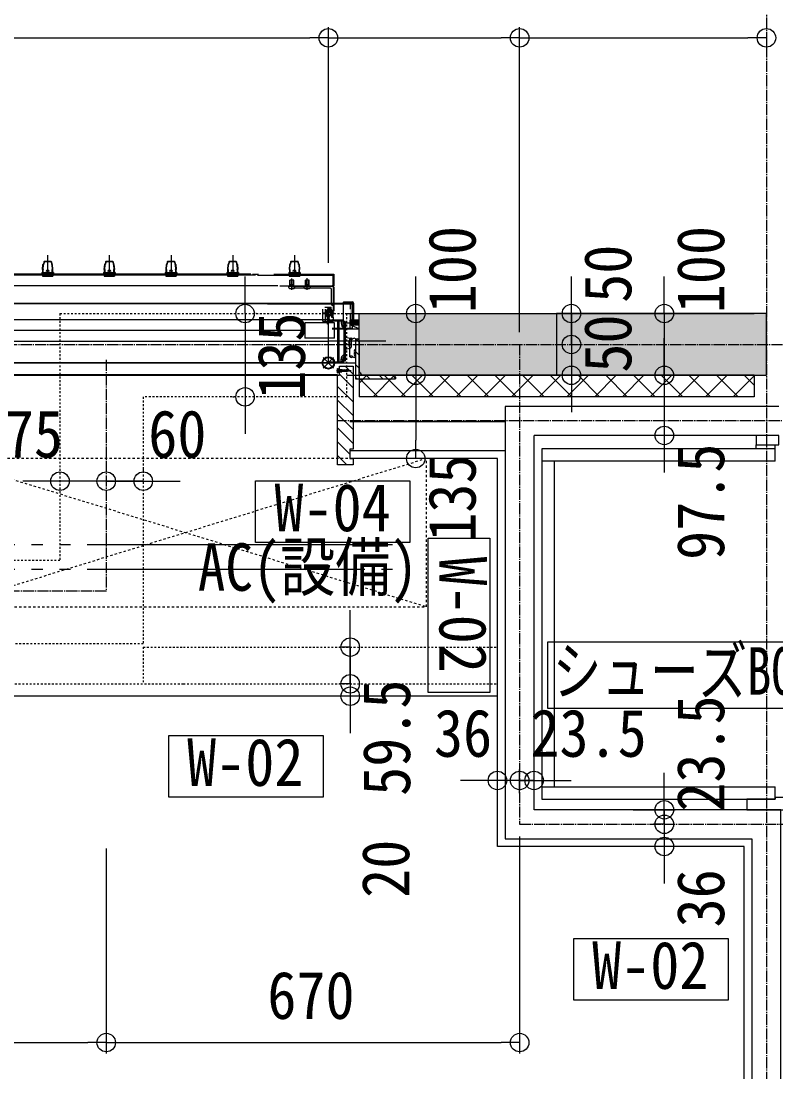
# Model space of a CAD drawing. Units: millimetres at full size, sheet at 1:30. Extents: x -17796 to 21385, y -23279 to 7734.
# Drawn here: x 14846 to 16070, y 2102 to 3805 of the extents above; entities that cross this region are included whole.
import ezdxf
from ezdxf.enums import TextEntityAlignment as Align

# ---------------------------------------------------------------- set-up
doc = ezdxf.new("R2010")
doc.units = ezdxf.units.MM
doc.header["$LTSCALE"] = 30
for name, pattern in [('USER11', [0.25, 0.125, -0.125]), ('USER14', [18.9, 15, -0.9, 0.6, -0.9, 0.6, -0.9]), ('USER2', [2, 1.25, -0.25, 0.25, -0.25]), ('USER4', [0.78, 0.6, -0.06, 0.06, -0.06]), ('USER7', [0.2, 0.1, -0.1]), ('USER8', [0.75, 0.5, -0.25])]:
    doc.linetypes.add(name, pattern=pattern)
for name, color, linetype, lineweight in [('0-1_(W)電灯', 253, 'Continuous', 18), ('0-B_0_6P', 54, 'USER4', 18), ('3-2_寸法', 142, 'Continuous', 18), ('6-0_補助線1', 134, 'Continuous', 9), ('6-F_寸法', 2, 'Continuous', 18)]:
    doc.layers.add(name, color=color, linetype=linetype, lineweight=lineweight)
doc.styles.add('ＭＳ ゴシック', font='')
doc.styles.get('ＭＳ ゴシック').set_extended_font_data('MS Gothic')

msp = doc.modelspace()

# ---------------------------------------------------------------- linework, layer by layer
at = {"layer": '0-1_(W)電灯', "color": 6}
for p, q in [((15344.07, 3412.96), (15344.07, 3795.18)), ((15344.07, 3412.96), (15344.07, 3795.18)), ((15654.07, 3300.96), (15654.07, 3795.18)), ((15654.07, 3412.96), (15654.07, 3795.18)), ((13964.07, 3777.68), (15314.07, 3777.68)), ((15374.07, 3777.68), (15624.07, 3777.68)), ((15684.07, 3777.68), (16024.07, 3777.68)), ((16054.07, 3777.68), (16054.07, 3760.18)), ((15618.07, 2710.96), (13453.07, 2710.96)), ((15654.07, 2483.46), (15654.07, 2132.26)), ((14984.07, 2464.11), (14984.07, 2132.26)), ((14984.07, 2464.11), (14984.07, 2132.26)), ((13414.07, 2149.76), (14954.07, 2149.76)), ((15014.07, 2149.76), (15624.07, 2149.76))]:
    msp.add_line(p, q, dxfattribs=at)
at = {"layer": '0-1_(W)電灯', "color": 7}
for p, q in [((15344.07, 3777.68), (15314.07, 3777.68)), ((15344.07, 3777.68), (15374.07, 3777.68)), ((15654.07, 3777.68), (15624.07, 3777.68)), ((15654.07, 3777.68), (15684.07, 3777.68)), ((16054.07, 3777.68), (16024.07, 3777.68)), ((15209.07, 3330.96), (15209.07, 3360.96)), ((15485.76, 3330.96), (15485.76, 3360.96)), ((15738.02, 3330.96), (15738.02, 3360.96)), ((15888.51, 3330.96), (15888.51, 3360.96)), ((15738.02, 3280.96), (15738.02, 3310.96)), ((13934.07, 3285.96), (15344.07, 3285.96)), ((15738.02, 3280.96), (15738.02, 3250.96)), ((15888.51, 3230.96), (15888.51, 3260.96)), ((15485.76, 3230.96), (15485.76, 3200.96)), ((15485.76, 3230.96), (15485.76, 3200.96)), ((15738.02, 3230.96), (15738.02, 3200.96)), ((15888.51, 3230.96), (15888.51, 3200.96)), ((15209.07, 3195.96), (15209.07, 3165.96)), ((15888.51, 3133.46), (15888.51, 3103.46)), ((15485.76, 3095.96), (15485.76, 3125.96)), ((14909.07, 3059.33), (14879.07, 3059.33)), ((14984.07, 3059.33), (14954.07, 3059.33)), ((14984.07, 3059.33), (15014.07, 3059.33)), ((15044.07, 3059.33), (15074.07, 3059.33)), ((15379.51, 2790.46), (15379.51, 2820.46)), ((15379.51, 2730.96), (15379.51, 2760.96)), ((15379.51, 2730.96), (15379.51, 2700.96)), ((15379.51, 2710.96), (15379.51, 2680.96)), ((15618.07, 2574.5), (15588.07, 2574.5)), ((15654.07, 2574.5), (15624.07, 2574.5)), ((15654.07, 2574.5), (15684.07, 2574.5)), ((15677.57, 2574.5), (15707.57, 2574.5)), ((15888.51, 2526.96), (15888.51, 2556.96)), ((15888.51, 2503.46), (15888.51, 2533.46)), ((15888.51, 2503.46), (15888.51, 2473.46)), ((15888.51, 2467.46), (15888.51, 2437.46)), ((14984.07, 2149.76), (14954.07, 2149.76)), ((14984.07, 2149.76), (15014.07, 2149.76)), ((15654.07, 2149.76), (15624.07, 2149.76))]:
    msp.add_line(p, q, dxfattribs=at)
at = {"layer": '0-1_(W)電灯', "color": 9}
for p, q in [((14889.07, 3425.56), (14889.07, 3390.33)), ((14989.07, 3425.56), (14989.07, 3390.33)), ((15089.07, 3425.56), (15089.07, 3390.33)), ((15189.07, 3425.56), (15189.07, 3390.33)), ((15289.07, 3425.56), (15289.07, 3390.33)), ((14880.93, 3402.17), (14881.51, 3410.54)), ((14881.63, 3402.13), (14882.19, 3410.29)), ((14882.92, 3414.66), (14882.32, 3411.46)), ((14882.9, 3410.76), (14882.69, 3410.76)), ((14883.5, 3413.96), (14882.9, 3410.76)), ((14894.24, 3415.47), (14883.9, 3415.47)), ((14893.66, 3414.77), (14884.48, 3414.77)), ((14894.64, 3413.96), (14895.24, 3410.76)), ((14895.22, 3414.66), (14895.82, 3411.46)), ((14895.45, 3410.76), (14895.24, 3410.76)), ((14895.95, 3410.29), (14896.5, 3402.13)), ((14896.63, 3410.54), (14897.2, 3402.17)), ((14980.93, 3402.17), (14981.51, 3410.54)), ((14981.63, 3402.13), (14982.19, 3410.29)), ((14982.92, 3414.66), (14982.32, 3411.46)), ((14982.9, 3410.76), (14982.69, 3410.76)), ((14983.5, 3413.96), (14982.9, 3410.76)), ((14994.24, 3415.47), (14983.9, 3415.47)), ((14993.66, 3414.77), (14984.48, 3414.77)), ((14994.64, 3413.96), (14995.24, 3410.76)), ((14995.22, 3414.66), (14995.82, 3411.46)), ((14995.45, 3410.76), (14995.24, 3410.76)), ((14995.95, 3410.29), (14996.5, 3402.13)), ((14996.63, 3410.54), (14997.2, 3402.17)), ((15080.93, 3402.17), (15081.51, 3410.54)), ((15081.63, 3402.13), (15082.19, 3410.29)), ((15082.92, 3414.66), (15082.32, 3411.46)), ((15082.9, 3410.76), (15082.69, 3410.76)), ((15083.5, 3413.96), (15082.9, 3410.76)), ((15094.24, 3415.47), (15083.9, 3415.47)), ((15093.66, 3414.77), (15084.48, 3414.77)), ((15094.64, 3413.96), (15095.24, 3410.76)), ((15095.22, 3414.66), (15095.82, 3411.46)), ((15095.45, 3410.76), (15095.24, 3410.76)), ((15095.95, 3410.29), (15096.5, 3402.13)), ((15096.63, 3410.54), (15097.2, 3402.17)), ((15180.93, 3402.17), (15181.51, 3410.54)), ((15181.63, 3402.13), (15182.19, 3410.29)), ((15182.92, 3414.66), (15182.32, 3411.46)), ((15182.9, 3410.76), (15182.69, 3410.76)), ((15183.5, 3413.96), (15182.9, 3410.76)), ((15194.24, 3415.47), (15183.9, 3415.47)), ((15193.66, 3414.77), (15184.48, 3414.77)), ((15194.64, 3413.96), (15195.24, 3410.76)), ((15195.22, 3414.66), (15195.82, 3411.46)), ((15195.45, 3410.76), (15195.24, 3410.76)), ((15195.95, 3410.29), (15196.5, 3402.13)), ((15196.63, 3410.54), (15197.2, 3402.17)), ((15280.93, 3402.17), (15281.51, 3410.54)), ((15281.63, 3402.13), (15282.19, 3410.29)), ((15282.92, 3414.66), (15282.32, 3411.46)), ((15282.9, 3410.76), (15282.69, 3410.76)), ((15283.5, 3413.96), (15282.9, 3410.76)), ((15294.24, 3415.47), (15283.9, 3415.47)), ((15293.66, 3414.77), (15284.48, 3414.77)), ((15294.64, 3413.96), (15295.24, 3410.76)), ((15295.22, 3414.66), (15295.82, 3411.46)), ((15295.45, 3410.76), (15295.24, 3410.76)), ((15295.95, 3410.29), (15296.5, 3402.13)), ((15296.63, 3410.54), (15297.2, 3402.17)), ((15226.17, 3392.96), (14020.31, 3392.96)), ((15218.17, 3394.76), (14757.82, 3394.76)), ((14879.77, 3397.56), (14879.77, 3395.56)), ((14879.77, 3397.56), (14880.57, 3397.56)), ((14880.57, 3397.56), (14880.57, 3391.76)), ((14880.57, 3395.56), (14897.57, 3395.56)), ((14880.57, 3394.76), (14897.57, 3394.76)), ((14880.57, 3391.76), (14897.57, 3391.76)), ((14880.82, 3398.77), (14880.82, 3396.56)), ((14887.47, 3392.06), (14885.47, 3392.96)), ((14886.07, 3397.37), (14886.07, 3396.97)), ((14891.07, 3400.46), (14887.07, 3400.46)), ((14887.07, 3395.56), (14887.07, 3397.46)), ((14887.07, 3392.96), (14887.07, 3395.5)), ((14890.67, 3392.06), (14887.47, 3392.06)), ((14890.67, 3392.06), (14892.67, 3392.96)), ((14891.07, 3395.56), (14891.07, 3397.46)), ((14891.07, 3392.96), (14891.07, 3395.5)), ((14892.07, 3397.37), (14892.07, 3396.97)), ((14897.32, 3398.77), (14897.32, 3396.56)), ((14897.57, 3397.56), (14897.57, 3391.76)), ((14897.57, 3397.56), (14898.37, 3397.56)), ((14898.37, 3397.56), (14898.37, 3395.56)), ((14979.77, 3397.56), (14979.77, 3395.56)), ((14979.77, 3397.56), (14980.57, 3397.56)), ((14980.57, 3397.56), (14980.57, 3391.76)), ((14980.57, 3395.56), (14997.57, 3395.56)), ((14980.57, 3394.76), (14997.57, 3394.76)), ((14980.57, 3391.76), (14997.57, 3391.76)), ((14980.82, 3398.77), (14980.82, 3396.56)), ((14987.47, 3392.06), (14985.47, 3392.96)), ((14986.07, 3397.37), (14986.07, 3396.97)), ((14991.07, 3400.46), (14987.07, 3400.46)), ((14987.07, 3395.56), (14987.07, 3397.46)), ((14987.07, 3392.96), (14987.07, 3395.5)), ((14990.67, 3392.06), (14987.47, 3392.06)), ((14990.67, 3392.06), (14992.67, 3392.96)), ((14991.07, 3395.56), (14991.07, 3397.46)), ((14991.07, 3392.96), (14991.07, 3395.5)), ((14992.07, 3397.37), (14992.07, 3396.97)), ((14997.32, 3398.77), (14997.32, 3396.56)), ((14997.57, 3397.56), (14997.57, 3391.76)), ((14997.57, 3397.56), (14998.37, 3397.56)), ((14998.37, 3397.56), (14998.37, 3395.56)), ((15079.77, 3397.56), (15079.77, 3395.56)), ((15079.77, 3397.56), (15080.57, 3397.56)), ((15080.57, 3397.56), (15080.57, 3391.76)), ((15080.57, 3395.56), (15097.57, 3395.56)), ((15080.57, 3394.76), (15097.57, 3394.76)), ((15080.57, 3391.76), (15097.57, 3391.76)), ((15080.82, 3398.77), (15080.82, 3396.56)), ((15087.47, 3392.06), (15085.47, 3392.96)), ((15086.07, 3397.37), (15086.07, 3396.97)), ((15091.07, 3400.46), (15087.07, 3400.46)), ((15087.07, 3395.56), (15087.07, 3397.46)), ((15087.07, 3392.96), (15087.07, 3395.5)), ((15090.67, 3392.06), (15087.47, 3392.06)), ((15090.67, 3392.06), (15092.67, 3392.96)), ((15091.07, 3395.56), (15091.07, 3397.46)), ((15091.07, 3392.96), (15091.07, 3395.5)), ((15092.07, 3397.37), (15092.07, 3396.97)), ((15097.32, 3398.77), (15097.32, 3396.56)), ((15097.57, 3397.56), (15097.57, 3391.76)), ((15097.57, 3397.56), (15098.37, 3397.56)), ((15098.37, 3397.56), (15098.37, 3395.56)), ((15179.77, 3397.56), (15179.77, 3395.56)), ((15179.77, 3397.56), (15180.57, 3397.56)), ((15180.57, 3397.56), (15180.57, 3391.76)), ((15180.57, 3395.56), (15197.57, 3395.56)), ((15180.57, 3394.76), (15197.57, 3394.76)), ((15180.57, 3391.76), (15197.57, 3391.76)), ((15180.82, 3398.77), (15180.82, 3396.56)), ((15187.47, 3392.06), (15185.47, 3392.96)), ((15186.07, 3397.37), (15186.07, 3396.97)), ((15191.07, 3400.46), (15187.07, 3400.46)), ((15187.07, 3395.56), (15187.07, 3397.46)), ((15187.07, 3392.96), (15187.07, 3395.5)), ((15190.67, 3392.06), (15187.47, 3392.06)), ((15190.67, 3392.06), (15192.67, 3392.96)), ((15191.07, 3395.56), (15191.07, 3397.46)), ((15191.07, 3392.96), (15191.07, 3395.5)), ((15192.07, 3397.37), (15192.07, 3396.97)), ((15197.32, 3398.77), (15197.32, 3396.56)), ((15197.57, 3397.56), (15197.57, 3391.76)), ((15197.57, 3397.56), (15198.37, 3397.56)), ((15198.37, 3397.56), (15198.37, 3395.56)), ((15221.17, 3394.76), (15230.57, 3394.76)), ((15229.2, 3392.96), (15351.07, 3392.96)), ((15255.57, 3394.76), (15351.07, 3394.76)), ((15279.77, 3397.56), (15279.77, 3395.56)), ((15279.77, 3397.56), (15280.57, 3397.56)), ((15280.57, 3397.56), (15280.57, 3391.76)), ((15280.57, 3395.56), (15297.57, 3395.56)), ((15280.57, 3394.76), (15297.57, 3394.76)), ((15280.57, 3391.76), (15297.57, 3391.76)), ((15280.82, 3398.77), (15280.82, 3396.56)), ((15287.47, 3392.06), (15285.47, 3392.96)), ((15286.07, 3397.37), (15286.07, 3396.97)), ((15291.07, 3400.46), (15287.07, 3400.46)), ((15287.07, 3395.56), (15287.07, 3397.46)), ((15287.07, 3392.96), (15287.07, 3395.5)), ((15290.67, 3392.06), (15287.47, 3392.06)), ((15290.67, 3392.06), (15292.67, 3392.96)), ((15291.07, 3395.56), (15291.07, 3397.46)), ((15291.07, 3392.96), (15291.07, 3395.5)), ((15292.07, 3397.37), (15292.07, 3396.97)), ((15297.32, 3398.77), (15297.32, 3396.56)), ((15297.57, 3397.56), (15297.57, 3391.76)), ((15297.57, 3397.56), (15298.37, 3397.56)), ((15298.37, 3397.56), (15298.37, 3395.56)), ((15351.07, 3394.76), (15353.07, 3394.76)), ((15353.07, 3394.76), (15353.07, 3375.96)), ((15262.42, 3375.96), (14012.72, 3375.96)), ((15265.42, 3375.96), (15350.87, 3375.96)), ((15279.37, 3375.96), (15350.37, 3375.96)), ((15279.37, 3375.16), (15279.37, 3375.96)), ((15279.37, 3375.16), (15350.57, 3375.16)), ((15279.77, 3373.42), (15279.62, 3375.16)), ((15290.12, 3375.16), (15279.62, 3375.16)), ((15281.62, 3375.16), (15281.62, 3375.96)), ((15281.87, 3375.16), (15281.87, 3385.16)), ((15287.87, 3385.16), (15281.87, 3385.16)), ((15287.87, 3377.66), (15281.87, 3377.66)), ((15282.41, 3377.66), (15282.41, 3385.16)), ((15284.37, 3373.96), (15284.37, 3375.16)), ((15284.87, 3369.19), (15284.87, 3387.88)), ((15347.37, 3371.96), (15286.37, 3371.96)), ((15287.33, 3377.66), (15287.33, 3385.16)), ((15287.87, 3375.16), (15287.87, 3385.16)), ((15288.12, 3375.16), (15288.12, 3375.96)), ((15289.97, 3373.42), (15290.12, 3375.16)), ((15304.77, 3373.42), (15304.62, 3375.16)), ((15315.12, 3375.16), (15304.62, 3375.16)), ((15306.62, 3375.16), (15306.62, 3375.96)), ((15306.87, 3375.16), (15306.87, 3385.16)), ((15312.87, 3385.16), (15306.87, 3385.16)), ((15312.87, 3377.66), (15306.87, 3377.66)), ((15307.41, 3377.66), (15307.41, 3385.16)), ((15309.87, 3369.19), (15309.87, 3388.06)), ((15312.33, 3377.66), (15312.33, 3385.16)), ((15312.87, 3375.16), (15312.87, 3385.16)), ((15313.12, 3375.16), (15313.12, 3375.96)), ((15314.97, 3373.42), (15315.12, 3375.16)), ((15352.57, 3335.76), (15352.57, 3373.16)), ((15352.57, 3371.96), (15353.37, 3371.96)), ((15353.37, 3335.76), (15353.37, 3372.96)), ((15349.37, 3345.96), (15349.37, 3369.96)), ((15352.57, 3365.96), (15353.37, 3365.96)), ((14032.57, 3347.96), (15245.57, 3347.96)), ((15245.57, 3346.76), (14032.57, 3346.76)), ((15245.57, 3347.96), (15368.07, 3347.96)), ((15245.57, 3346.76), (15383.07, 3346.76)), ((15335.37, 3318.36), (15335.37, 3338.26)), ((15338.57, 3341.56), (15348.37, 3341.56)), ((15338.87, 3338.26), (15338.87, 3318.36)), ((15344.82, 3338.26), (15342.87, 3338.26)), ((15343.77, 3340.26), (15343.77, 3339.56)), ((15343.77, 3339.56), (15344.82, 3339.56)), ((15344.07, 3340.56), (15347.47, 3340.56)), ((15344.07, 3340.56), (15347.47, 3340.56)), ((15344.82, 3339.56), (15344.82, 3338.26)), ((15345.52, 3339.06), (15345.52, 3335.51)), ((15346.02, 3339.06), (15346.02, 3335.51)), ((15346.52, 3339.56), (15347.77, 3339.56)), ((15346.72, 3338.26), (15346.72, 3339.56)), ((15346.72, 3339.56), (15347.77, 3339.56)), ((15348.37, 3338.26), (15346.72, 3338.26)), ((15347.77, 3340.26), (15347.77, 3339.56)), ((15347.77, 3340.26), (15347.77, 3339.56)), ((15348.87, 3338.26), (15347.87, 3338.26)), ((15348.87, 3338.26), (15348.87, 3341.06)), ((15348.87, 3338.26), (15348.87, 3336.68)), ((15352.57, 3343.96), (15351.37, 3343.96)), ((15368.07, 3348.96), (15368.07, 3315.66)), ((15368.07, 3347.96), (15383.07, 3347.96)), ((15368.07, 3347.96), (15383.07, 3347.96)), ((15368.07, 3347.96), (15383.07, 3347.96)), ((15369.07, 3349.96), (15383.07, 3349.96)), ((15380.29, 3346.61), (15380.28, 3346.61)), ((15380.29, 3345.02), (15380.28, 3345.02)), ((15380.29, 3343.44), (15380.28, 3343.44)), ((15380.29, 3341.85), (15380.28, 3341.85)), ((15380.29, 3340.26), (15380.28, 3340.26)), ((15380.29, 3338.67), (15380.28, 3338.67)), ((15380.69, 3345.82), (15380.68, 3345.82)), ((15380.69, 3344.23), (15380.68, 3344.23)), ((15380.69, 3342.64), (15380.68, 3342.64)), ((15380.69, 3341.06), (15380.68, 3341.06)), ((15380.69, 3339.47), (15380.68, 3339.47)), ((15380.69, 3337.88), (15380.68, 3337.88)), ((15381.08, 3346.61), (15381.07, 3346.61)), ((15381.08, 3345.02), (15381.07, 3345.02)), ((15381.08, 3343.44), (15381.07, 3343.44)), ((15381.08, 3341.85), (15381.07, 3341.85)), ((15381.08, 3340.26), (15381.07, 3340.26)), ((15381.08, 3338.67), (15381.07, 3338.67)), ((15381.48, 3345.82), (15381.47, 3345.82)), ((15381.48, 3344.23), (15381.47, 3344.23)), ((15381.48, 3342.64), (15381.47, 3342.64)), ((15381.48, 3341.06), (15381.47, 3341.06)), ((15381.48, 3339.47), (15381.47, 3339.47)), ((15381.48, 3337.88), (15381.47, 3337.88)), ((15381.88, 3346.61), (15381.87, 3346.61)), ((15381.88, 3345.02), (15381.87, 3345.02)), ((15381.88, 3343.44), (15381.87, 3343.44)), ((15381.88, 3341.85), (15381.87, 3341.85)), ((15381.88, 3340.26), (15381.87, 3340.26)), ((15381.88, 3338.67), (15381.87, 3338.67)), ((15382.28, 3345.82), (15382.27, 3345.82)), ((15382.28, 3344.23), (15382.27, 3344.23)), ((15382.28, 3342.64), (15382.27, 3342.64)), ((15382.28, 3341.06), (15382.27, 3341.06)), ((15382.28, 3339.47), (15382.27, 3339.47)), ((15382.28, 3337.88), (15382.27, 3337.88)), ((15382.67, 3346.61), (15382.66, 3346.61)), ((15382.67, 3345.02), (15382.66, 3345.02)), ((15382.67, 3343.44), (15382.66, 3343.44)), ((15382.67, 3341.85), (15382.66, 3341.85)), ((15382.67, 3340.26), (15382.66, 3340.26)), ((15382.67, 3338.67), (15382.66, 3338.67)), ((15383.07, 3305.96), (15383.07, 3347.96)), ((15383.07, 3347.96), (15383.07, 3315.66)), ((15385.07, 3347.96), (15385.07, 3315.66)), ((15344.07, 3320.96), (13934.07, 3320.96)), ((15340.57, 3327.26), (15340.57, 3335.66)), ((15340.87, 3335.96), (15342.07, 3335.96)), ((15340.87, 3326.96), (15342.07, 3326.96)), ((15341.87, 3337.26), (15342.37, 3314.2)), ((15343.37, 3337.26), (15341.87, 3337.26)), ((15342.07, 3326.96), (15342.07, 3335.96)), ((15342.07, 3334.96), (15342.07, 3324.96)), ((15342.87, 3334.21), (15342.07, 3334.21)), ((15342.07, 3333.56), (15352.07, 3333.56)), ((15342.87, 3332.21), (15342.07, 3332.21)), ((15342.07, 3329.36), (15352.07, 3329.36)), ((15342.87, 3328.71), (15342.07, 3328.71)), ((15342.87, 3326.71), (15342.07, 3326.71)), ((15342.87, 3314.2), (15343.37, 3337.26)), ((15352.57, 3335.76), (15342.87, 3335.76)), ((15342.87, 3334.96), (15352.57, 3334.96)), ((15342.87, 3318.46), (15342.87, 3334.46)), ((15343.27, 3333.96), (15343.15, 3333.8)), ((15343.27, 3328.96), (15343.15, 3329.12)), ((15343.27, 3328.96), (15343.27, 3333.96)), ((15343.27, 3333.96), (15352.07, 3333.96)), ((15343.27, 3328.96), (15352.07, 3328.96)), ((15348.37, 3337.26), (15343.37, 3337.26)), ((15343.37, 3334.96), (15351.47, 3334.96)), ((15344.07, 3326.76), (15344.07, 3327.26)), ((15344.07, 3322.46), (15344.07, 3324.76)), ((15344.07, 3322.86), (15344.07, 3324.76)), ((15344.07, 3320.96), (15369.07, 3320.96)), ((15344.07, 3318.96), (15344.07, 3320.96)), ((15344.07, 3319.56), (15344.07, 3320.96)), ((15344.07, 3320.96), (15345.07, 3320.96)), ((15344.07, 3319.16), (15344.07, 3320.96)), ((15344.57, 3328.96), (15351.57, 3328.96)), ((15344.57, 3327.76), (15350.87, 3327.76)), ((15344.57, 3326.46), (15344.57, 3327.76)), ((15344.57, 3327.76), (15350.37, 3327.76)), ((15345.77, 3326.46), (15344.57, 3326.46)), ((15344.57, 3326.26), (15345.07, 3326.26)), ((15344.57, 3325.26), (15345.07, 3325.26)), ((15344.57, 3325.26), (15345.77, 3325.26)), ((15345.77, 3322.36), (15344.57, 3322.36)), ((15344.57, 3321.96), (15345.07, 3321.96)), ((15345.77, 3325.26), (15345.77, 3326.46)), ((15345.77, 3320.96), (15345.77, 3322.36)), ((15350.37, 3326.46), (15349.17, 3326.46)), ((15350.87, 3326.26), (15349.87, 3326.26)), ((15351.57, 3325.26), (15349.87, 3325.26)), ((15350.37, 3327.76), (15350.37, 3326.46)), ((15350.87, 3326.26), (15350.87, 3327.76)), ((15352.07, 3321.96), (15351.07, 3320.96)), ((15352.07, 3334.96), (15351.47, 3334.96)), ((15352.07, 3325.26), (15352.07, 3334.96)), ((15352.07, 3328.96), (15352.07, 3333.96)), ((15352.07, 3325.76), (15352.07, 3328.46)), ((15352.07, 3325.26), (15352.07, 3321.96)), ((15352.07, 3320.96), (15352.07, 3321.96)), ((15359.07, 3320.96), (15359.07, 3250.96)), ((15361.07, 3320.96), (15361.07, 3250.96)), ((15380.29, 3337.09), (15380.28, 3337.09)), ((15380.29, 3335.5), (15380.28, 3335.5)), ((15380.29, 3333.91), (15380.28, 3333.91)), ((15380.29, 3332.32), (15380.28, 3332.32)), ((15380.29, 3330.74), (15380.28, 3330.74)), ((15380.29, 3329.15), (15380.28, 3329.15)), ((15380.29, 3327.56), (15380.28, 3327.56)), ((15380.29, 3325.97), (15380.28, 3325.97)), ((15380.29, 3324.39), (15380.28, 3324.39)), ((15380.29, 3322.8), (15380.28, 3322.8)), ((15380.29, 3321.21), (15380.28, 3321.21)), ((15380.69, 3336.29), (15380.68, 3336.29)), ((15380.69, 3334.71), (15380.68, 3334.71)), ((15380.69, 3333.12), (15380.68, 3333.12)), ((15380.69, 3331.53), (15380.68, 3331.53)), ((15380.69, 3329.94), (15380.68, 3329.94)), ((15380.69, 3328.36), (15380.68, 3328.36)), ((15380.69, 3326.77), (15380.68, 3326.77)), ((15380.69, 3325.18), (15380.68, 3325.18)), ((15380.69, 3323.59), (15380.68, 3323.59)), ((15380.69, 3322.01), (15380.68, 3322.01)), ((15381.08, 3337.09), (15381.07, 3337.09)), ((15381.08, 3335.5), (15381.07, 3335.5)), ((15381.08, 3333.91), (15381.07, 3333.91)), ((15381.08, 3332.32), (15381.07, 3332.32)), ((15381.08, 3330.74), (15381.07, 3330.74)), ((15381.08, 3329.15), (15381.07, 3329.15)), ((15381.08, 3327.56), (15381.07, 3327.56)), ((15381.08, 3325.97), (15381.07, 3325.97)), ((15381.08, 3324.39), (15381.07, 3324.39)), ((15381.08, 3322.8), (15381.07, 3322.8)), ((15381.08, 3321.21), (15381.07, 3321.21)), ((15381.48, 3336.29), (15381.47, 3336.29)), ((15381.48, 3334.71), (15381.47, 3334.71)), ((15381.48, 3333.12), (15381.47, 3333.12)), ((15381.48, 3331.53), (15381.47, 3331.53)), ((15381.48, 3329.94), (15381.47, 3329.94)), ((15381.48, 3328.36), (15381.47, 3328.36)), ((15381.48, 3326.77), (15381.47, 3326.77)), ((15381.48, 3325.18), (15381.47, 3325.18)), ((15381.48, 3323.59), (15381.47, 3323.59)), ((15381.48, 3322.01), (15381.47, 3322.01)), ((15381.88, 3337.09), (15381.87, 3337.09)), ((15381.88, 3335.5), (15381.87, 3335.5)), ((15381.88, 3333.91), (15381.87, 3333.91)), ((15381.88, 3332.32), (15381.87, 3332.32)), ((15381.88, 3330.74), (15381.87, 3330.74)), ((15381.88, 3329.15), (15381.87, 3329.15)), ((15381.88, 3327.56), (15381.87, 3327.56)), ((15381.88, 3325.97), (15381.87, 3325.97)), ((15381.88, 3324.39), (15381.87, 3324.39)), ((15381.88, 3322.8), (15381.87, 3322.8)), ((15381.88, 3321.21), (15381.87, 3321.21)), ((15382.28, 3336.29), (15382.27, 3336.29)), ((15382.28, 3334.71), (15382.27, 3334.71)), ((15382.28, 3333.12), (15382.27, 3333.12)), ((15382.28, 3331.53), (15382.27, 3331.53)), ((15382.28, 3329.94), (15382.27, 3329.94)), ((15382.28, 3328.36), (15382.27, 3328.36)), ((15382.28, 3326.77), (15382.27, 3326.77)), ((15382.28, 3325.18), (15382.27, 3325.18)), ((15382.28, 3323.59), (15382.27, 3323.59)), ((15382.28, 3322.01), (15382.27, 3322.01)), ((15382.67, 3337.09), (15382.66, 3337.09)), ((15382.67, 3335.5), (15382.66, 3335.5)), ((15382.67, 3333.91), (15382.66, 3333.91)), ((15382.67, 3332.32), (15382.66, 3332.32)), ((15382.67, 3330.74), (15382.66, 3330.74)), ((15382.67, 3329.15), (15382.66, 3329.15)), ((15382.67, 3327.56), (15382.66, 3327.56)), ((15382.67, 3325.97), (15382.66, 3325.97)), ((15382.67, 3324.39), (15382.66, 3324.39)), ((15382.67, 3322.8), (15382.66, 3322.8)), ((15382.67, 3321.21), (15382.66, 3321.21)), ((15354.07, 3315.96), (15306.07, 3315.96)), ((15306.07, 3315.96), (15306.07, 3290.96)), ((15338.37, 3317.86), (15335.87, 3317.86)), ((15338.37, 3317.86), (15342.37, 3317.86)), ((15342.87, 3318.46), (15342.87, 3318.36)), ((15343.37, 3317.96), (15351.27, 3317.96)), ((15344.07, 3319.16), (15350.57, 3319.16)), ((15344.07, 3318.96), (15369.07, 3318.96)), ((15350.07, 3305.96), (15383.07, 3305.96)), ((15350.08, 3307.46), (15383.07, 3307.46)), ((15350.57, 3319.86), (15351.77, 3319.86)), ((15350.57, 3319.16), (15350.57, 3319.86)), ((15351.77, 3318.46), (15351.77, 3319.86)), ((15354.07, 3290.96), (15354.07, 3315.96)), ((15367.27, 3318.96), (15364.99, 3318.67)), ((15364.99, 3318.67), (15365.66, 3313.3)), ((15364.99, 3318.67), (15364.99, 3315.67)), ((15365.66, 3313.3), (15369.07, 3310.47)), ((15365.66, 3313.3), (15365.7, 3310.3)), ((15368.07, 3315.66), (15385.07, 3315.66)), ((15371.37, 3317.96), (15369.07, 3317.96)), ((15369.07, 3317.96), (15369.07, 3253.96)), ((15369.07, 3313.46), (15371.37, 3311.56)), ((15371.37, 3308.36), (15369.07, 3308.36)), ((15371.37, 3317.96), (15371.37, 3253.96)), ((15379.07, 3313.35), (15386.17, 3320.46)), ((15379.07, 3316.18), (15383.35, 3320.46)), ((15379.07, 3319.01), (15380.52, 3320.46)), ((15384.67, 3312.46), (15379.07, 3318.05)), ((15381.84, 3312.46), (15379.07, 3315.22)), ((15394.07, 3305.96), (15379.07, 3312.46)), ((15387.5, 3312.46), (15379.5, 3320.46)), ((15380.29, 3319.62), (15380.28, 3319.62)), ((15380.29, 3318.04), (15380.28, 3318.04)), ((15380.29, 3316.45), (15380.28, 3316.45)), ((15380.69, 3320.42), (15380.68, 3320.42)), ((15380.69, 3318.83), (15380.68, 3318.83)), ((15380.69, 3317.24), (15380.68, 3317.24)), ((15381, 3312.46), (15389, 3320.46)), ((15381.08, 3319.62), (15381.07, 3319.62)), ((15381.08, 3318.04), (15381.07, 3318.04)), ((15381.08, 3316.45), (15381.07, 3316.45)), ((15381.48, 3320.42), (15381.47, 3320.42)), ((15381.48, 3318.83), (15381.47, 3318.83)), ((15381.48, 3317.24), (15381.47, 3317.24)), ((15381.88, 3319.62), (15381.87, 3319.62)), ((15381.88, 3318.04), (15381.87, 3318.04)), ((15381.88, 3316.45), (15381.87, 3316.45)), ((15382.28, 3320.42), (15382.27, 3320.42)), ((15382.28, 3318.83), (15382.27, 3318.83)), ((15382.28, 3317.24), (15382.27, 3317.24)), ((15390.32, 3312.46), (15382.32, 3320.46)), ((15382.67, 3319.62), (15382.66, 3319.62)), ((15382.67, 3318.04), (15382.66, 3318.04)), ((15382.67, 3316.45), (15382.66, 3316.45)), ((15383.83, 3312.46), (15391.83, 3320.46)), ((15393.15, 3312.46), (15385.15, 3320.46)), ((15386.66, 3312.46), (15394.07, 3319.87)), ((15394.07, 3314.37), (15387.98, 3320.46)), ((15389.49, 3312.46), (15394.07, 3317.04)), ((15394.07, 3317.2), (15390.81, 3320.46)), ((15392.32, 3312.46), (15394.07, 3314.21)), ((15394.07, 3320.02), (15393.64, 3320.46)), ((15306.07, 3303.46), (14659.07, 3303.46)), ((15354.07, 3290.96), (15306.07, 3290.96)), ((15371.37, 3292.57), (15369.07, 3292.96)), ((15371.37, 3292.57), (15379.4, 3291.23)), ((15379.07, 3260.97), (15379.07, 3289.96)), ((15381.07, 3289.26), (15381.07, 3276.65)), ((15388.07, 3289.96), (15388.07, 3224.96)), ((15388.07, 3289.96), (15391.07, 3289.96)), ((15388.07, 3289.96), (15388.07, 3260.97)), ((15394.07, 3284.67), (15388.78, 3289.96)), ((15394.07, 3286.96), (15394.07, 3239.46)), ((15437.38, 3285.96), (15344.07, 3285.96)), ((15371.37, 3273.34), (15369.07, 3272.96)), ((15371.37, 3273.34), (15379.4, 3274.68)), ((15352.63, 3242.4), (15335.51, 3259.51)), ((15352.63, 3259.51), (15335.51, 3242.4)), ((15344.07, 3252.96), (15369.07, 3252.96)), ((15344.07, 3250.96), (15344.07, 3252.96)), ((15364.99, 3256.24), (15365.7, 3261.61)), ((15367.27, 3255.96), (15364.99, 3256.24)), ((15365.7, 3261.61), (15369.07, 3264.59)), ((15367.27, 3255.96), (15367.87, 3260.46)), ((15367.27, 3255.96), (15367.27, 3252.96)), ((15367.87, 3260.46), (15369.07, 3261.52)), ((15367.87, 3260.46), (15367.87, 3257.46)), ((15369.07, 3261.52), (15371.37, 3263.56)), ((15371.37, 3263.56), (15369.07, 3263.56)), ((15371.37, 3255.46), (15369.07, 3255.46)), ((15371.37, 3253.96), (15369.07, 3253.96)), ((15394.07, 3263.45), (15388.07, 3269.45)), ((15344.07, 3250.96), (13934.07, 3250.96)), ((15344.07, 3250.96), (15344.06, 3250.96)), ((15344.07, 3250.96), (15369.07, 3250.96)), ((15357.07, 3238.46), (15381.06, 3238.46)), ((15368.77, 3250.96), (15388.07, 3250.96)), ((15384.07, 3232.93), (15371.04, 3245.96)), ((15394.07, 3242.24), (15388.07, 3248.24)), ((14035.57, 3232.46), (15359.07, 3232.46)), ((14035.57, 3230.96), (15359.07, 3230.96)), ((15384.07, 3210.48), (15362.07, 3232.48)), ((15390.14, 3224.96), (15388.07, 3227.03)), ((15388.07, 3224.96), (15453.07, 3224.96)), ((15402.57, 3230.96), (15450.07, 3230.96)), ((15411.36, 3224.96), (15405.36, 3230.96)), ((15432.57, 3224.96), (15426.57, 3230.96)), ((15453.07, 3225.67), (15447.78, 3230.96)), ((15453.07, 3227.96), (15453.07, 3224.96)), ((15384.07, 3188.03), (15359.07, 3213.03)), ((15384.07, 3165.58), (15359.07, 3190.58)), ((15384.07, 3143.13), (15359.07, 3168.13)), ((15384.07, 3120.67), (15359.07, 3145.67)), ((15379.07, 3103.22), (15359.07, 3123.22)), ((15373.89, 3085.96), (15359.07, 3100.77))]:
    msp.add_line(p, q, dxfattribs=at)
at = {"layer": '0-1_(W)電灯', "color": 171}
for p, q in [((15209.07, 3360.96), (15209.07, 3390.96)), ((15485.76, 3360.96), (15485.76, 3390.96)), ((15738.02, 3360.96), (15738.02, 3390.96)), ((15888.51, 3360.96), (15888.51, 3390.96)), ((15738.02, 3310.96), (15738.02, 3340.96)), ((15209.07, 3330.96), (15209.07, 3195.96)), ((15227.13, 3330.96), (15226.57, 3330.96)), ((15465.76, 3330.96), (15468.26, 3330.96)), ((15718.02, 3330.96), (15720.52, 3330.96)), ((15738.02, 3330.96), (15738.02, 3280.96)), ((15868.51, 3330.96), (15871.01, 3330.96)), ((15888.51, 3260.96), (15888.51, 3290.96)), ((15718.02, 3280.96), (15720.52, 3280.96)), ((15718.02, 3280.96), (15720.52, 3280.96)), ((15738.02, 3280.96), (15738.02, 3230.96)), ((15738.02, 3250.96), (15738.02, 3220.96)), ((15465.76, 3230.96), (15468.26, 3230.96)), ((15718.02, 3230.96), (15720.52, 3230.96)), ((15868.51, 3230.96), (15871.01, 3230.96)), ((15888.51, 3230.96), (15888.51, 3133.46)), ((15189.07, 3195.96), (15191.57, 3195.96)), ((15485.76, 3200.96), (15485.76, 3170.96)), ((15485.76, 3200.96), (15485.76, 3125.96)), ((15738.02, 3200.96), (15738.02, 3170.96)), ((15888.51, 3200.96), (15888.51, 3170.96)), ((15209.07, 3165.96), (15209.07, 3135.96)), ((15888.51, 3133.46), (15871.01, 3133.46)), ((15888.51, 3103.46), (15888.51, 3073.46)), ((15485.76, 3095.96), (15468.26, 3095.96)), ((14909.07, 3079.33), (14909.07, 3076.83)), ((14984.07, 3079.33), (14984.07, 3076.83)), ((14984.07, 3079.33), (14984.07, 3076.83)), ((15044.07, 3079.33), (15044.07, 3076.83)), ((14879.07, 3059.33), (14849.07, 3059.33)), ((14984.07, 3059.33), (14909.07, 3059.33)), ((14954.07, 3059.33), (14924.07, 3059.33)), ((15044.07, 3059.33), (14984.07, 3059.33)), ((15014.07, 3059.33), (15044.07, 3059.33)), ((15074.07, 3059.33), (15104.07, 3059.33)), ((15379.51, 2820.46), (15379.51, 2850.46)), ((15379.51, 2790.46), (15362.01, 2790.46)), ((15379.51, 2760.96), (15379.51, 2790.96)), ((15379.51, 2730.96), (15362.01, 2730.96)), ((15379.51, 2730.96), (15379.51, 2710.96)), ((15379.51, 2710.96), (15362.01, 2710.96)), ((15379.51, 2700.96), (15379.51, 2670.96)), ((15379.51, 2680.96), (15379.51, 2650.96)), ((15618.07, 2553.71), (15618.07, 2592)), ((15654.07, 2553.71), (15654.07, 2592)), ((15654.07, 2553.71), (15654.07, 2592)), ((15677.57, 2553.71), (15677.57, 2592)), ((15588.07, 2574.5), (15558.07, 2574.5)), ((15624.07, 2574.5), (15594.07, 2574.5)), ((15654.07, 2574.5), (15618.07, 2574.5)), ((15677.57, 2574.5), (15654.07, 2574.5)), ((15684.07, 2574.5), (15714.07, 2574.5)), ((15707.57, 2574.5), (15737.57, 2574.5)), ((15888.51, 2556.96), (15888.51, 2586.96)), ((15888.51, 2533.46), (15888.51, 2563.46)), ((15837.82, 2526.96), (15906.01, 2526.96)), ((15888.51, 2503.46), (15871.01, 2503.46)), ((15888.51, 2503.46), (15888.51, 2467.46)), ((15888.51, 2473.46), (15888.51, 2443.46)), ((15888.51, 2467.46), (15871.01, 2467.46)), ((15888.51, 2437.46), (15888.51, 2407.46))]:
    msp.add_line(p, q, dxfattribs=at)
at = {"layer": '0-1_(W)電灯', "color": 142, "linetype": 'USER7'}
for p in [(14909.07, 3330.96), (15374.07, 3195.96)]:
    msp.add_line(p, (15374.07, 3330.96), dxfattribs=at)
at = {"layer": '0-1_(W)電灯', "color": 9, "linetype": 'USER2'}
msp.add_line((15353.74, 3331.46), (15336.14, 3331.46), dxfattribs=at)
at = {"layer": '0-1_(W)電灯', "color": 9, "linetype": 'USER8'}
for p, q in [((15359.07, 3234.96), (15359.07, 3241.95)), ((15359.07, 3241.95), (15359.32, 3241.95)), ((15359.32, 3234.96), (15359.32, 3241.95)), ((15359.32, 3241.95), (15361.07, 3240.2)), ((15359.32, 3234.96), (15361.07, 3236.71)), ((15361.07, 3240.2), (15366.37, 3240.2)), ((15361.07, 3236.71), (15361.07, 3240.2)), ((15361.07, 3236.71), (15365.67, 3236.71)), ((15366.37, 3240.2), (15365.67, 3236.71)), ((15365.75, 3237.11), (15375.27, 3237.44)), ((15366.28, 3239.79), (15375.27, 3239.47)), ((15367.79, 3240.33), (15367.04, 3236.55)), ((15369.18, 3240.29), (15368.44, 3236.6)), ((15370.57, 3240.24), (15369.85, 3236.65)), ((15371.96, 3240.19), (15371.26, 3236.7)), ((15373.35, 3240.14), (15372.67, 3236.75)), ((15374.74, 3240.09), (15374.08, 3236.8)), ((15375.27, 3239.47), (15379.06, 3238.46)), ((15375.27, 3237.44), (15379.06, 3238.46)), ((15376.1, 3239.87), (15375.5, 3236.88)), ((15377.43, 3239.51), (15376.98, 3237.28)), ((15378.75, 3239.16), (15378.46, 3237.67)), ((15359.07, 3234.96), (15359.32, 3234.96))]:
    msp.add_line(p, q, dxfattribs=at)
at = {"layer": '0-1_(W)電灯', "color": 41}
for p, q in [((16034.07, 3230.96), (15394.07, 3230.96)), ((15394.07, 3230.96), (15394.07, 3195.96)), ((15394.07, 3218.41), (15406.61, 3230.96)), ((15424.49, 3195.96), (15394.07, 3226.38)), ((15416.51, 3195.96), (15451.51, 3230.96)), ((15469.39, 3195.96), (15434.39, 3230.96)), ((15461.41, 3195.96), (15496.41, 3230.96)), ((15514.3, 3195.96), (15479.3, 3230.96)), ((15506.32, 3195.96), (15541.32, 3230.96)), ((15559.2, 3195.96), (15524.2, 3230.96)), ((15551.22, 3195.96), (15586.22, 3230.96)), ((15604.1, 3195.96), (15569.1, 3230.96)), ((15596.12, 3195.96), (15631.12, 3230.96)), ((15649, 3195.96), (15614, 3230.96)), ((15641.02, 3195.96), (15676.02, 3230.96)), ((15693.9, 3195.96), (15658.9, 3230.96)), ((15685.92, 3195.96), (15720.92, 3230.96)), ((15738.8, 3195.96), (15703.8, 3230.96)), ((15730.82, 3195.96), (15765.82, 3230.96)), ((15783.7, 3195.96), (15748.7, 3230.96)), ((15775.72, 3195.96), (15810.72, 3230.96)), ((15828.6, 3195.96), (15793.6, 3230.96)), ((15820.62, 3195.96), (15855.62, 3230.96)), ((15873.51, 3195.96), (15838.51, 3230.96)), ((15865.53, 3195.96), (15900.53, 3230.96)), ((15918.41, 3195.96), (15883.41, 3230.96)), ((15910.43, 3195.96), (15945.43, 3230.96)), ((15963.31, 3195.96), (15928.31, 3230.96)), ((15955.33, 3195.96), (15990.33, 3230.96)), ((16008.21, 3195.96), (15973.21, 3230.96)), ((16000.23, 3195.96), (16034.07, 3229.79)), ((16034.07, 3215), (16018.11, 3230.96)), ((16034.07, 3230.96), (16034.07, 3195.96)), ((16034.07, 3195.96), (15394.07, 3195.96))]:
    msp.add_line(p, q, dxfattribs=at)
at = {"layer": '0-1_(W)電灯', "color": 30}
for p, q in [((16074.07, 3180.46), (15630.57, 3180.46)), ((15630.57, 3155.46), (15379.07, 3155.46)), ((16074.07, 3133.46), (15677.57, 3133.46)), ((15630.57, 3108.46), (15379.07, 3108.46))]:
    msp.add_line(p, q, dxfattribs=at)
at = {"layer": '0-1_(W)電灯', "color": 54, "linetype": 'USER4'}
msp.add_line((16099.07, 3156.96), (15359.07, 3156.96), dxfattribs=at)
at = {"layer": '0-1_(W)電灯', "color": 3}
for p, q in [((16037.57, 3111.96), (16037.57, 3118.46)), ((16068.07, 3111.96), (16068.07, 3118.46)), ((15690.07, 3111.96), (15690.07, 2543.96)), ((16068.07, 3111.96), (15690.07, 3111.96)), ((16068.07, 3091.96), (16068.07, 3111.96)), ((16068.07, 3091.96), (15690.07, 3091.96)), ((15710.07, 3091.96), (15710.07, 2563.96)), ((15690.07, 2563.96), (16068.07, 2563.96)), ((16068.07, 2543.96), (16068.07, 2563.96)), ((16068.07, 2543.96), (16068.07, 2563.96)), ((15690.07, 2543.96), (16068.07, 2543.96))]:
    msp.add_line(p, q, dxfattribs=at)
at = {"layer": '0-1_(W)電灯', "color": 6, "linetype": 'USER11'}
for p, q in [((14722.94, 3095.96), (15502.94, 2855.96)), ((15502.94, 3095.96), (14722.94, 2855.96))]:
    msp.add_line(p, q, dxfattribs=at)
at = {"layer": '0-1_(W)電灯', "color": 3, "linetype": 'USER14'}
for p, q in [((13819.07, 2956.96), (15459.07, 2956.96)), ((13819.07, 2916.96), (15459.07, 2916.96))]:
    msp.add_line(p, q, dxfattribs=at)
at = {"layer": '0-1_(W)電灯', "color": 4, "linetype": 'USER7'}
msp.add_line((15044.07, 2790.46), (15044.07, 2730.96), dxfattribs=at)
at = {"layer": '0-1_(W)電灯', "color": 54, "linetype": 'USER4'}
for points in [[(16054.07, 3927.68), (16054.07, -1869.04), (13384.07, -1869.04)], [(15654.07, 3280.96), (15654.07, 2503.46), (16240.45, 2503.46)], [(14984.07, 3255.96), (14984.07, 2880.96), (13384.07, 2880.96)]]:
    msp.add_lwpolyline(points, dxfattribs=at)
at = {"layer": '0-1_(W)電灯', "color": 9}
for points in [[(15351.07, 3394.76), (15351.07, 3375.96), (15353.07, 3375.96)], [(15343.77, 3340.26), (15343.77, 3339.56), (15345.02, 3339.56)], [(15342.87, 3334.96), (15342.87, 3324.96), (15342.07, 3324.96)], [(15348.45, 3336.19), (15342.87, 3335.26), (15342.87, 3334.46)], [(15344.07, 3329.46), (15344.07, 3333.76), (15351.47, 3333.76)], [(15349.17, 3326.46), (15349.17, 3325.26), (15352.07, 3325.26)], [(15364.99, 3315.67), (15365.7, 3310.3), (15369.07, 3307.32)], [(15367.27, 3318.96), (15367.87, 3314.46), (15369.07, 3313.46)], [(15367.27, 3252.96), (15364.99, 3253.24), (15364.99, 3256.24)], [(15367.27, 3252.96), (15367.87, 3257.46), (15369.07, 3258.5), (15371.37, 3260.51)]]:
    msp.add_lwpolyline(points, dxfattribs=at)
at = {"layer": '0-1_(W)電灯', "color": 9, "linetype": 'USER8'}
msp.add_lwpolyline([(15383.07, 3315.66), (15380.07, 3315.66), (15380.07, 3346.76), (15383.07, 3346.76)], close=True, dxfattribs=at)
at = {"layer": '0-1_(W)電灯', "color": 142, "linetype": 'USER7'}
for points in [[(14909.07, 3330.96), (14909.07, 2930.96), (13459.07, 2930.96)], [(15374.07, 3195.96), (15044.07, 3195.96), (15044.07, 2795.96), (13384.07, 2795.96)]]:
    msp.add_lwpolyline(points, dxfattribs=at)
at = {"layer": '0-1_(W)電灯', "color": 9}
for points in [[(13934.07, 3250.96), (15344.07, 3250.96), (15344.07, 3320.96), (13934.07, 3320.96)], [(15394.07, 3320.46), (15379.07, 3320.46), (15379.07, 3312.46), (15394.07, 3312.46)], [(15394.07, 3312.46), (15379.07, 3312.46), (15379.07, 3305.96), (15394.07, 3305.96)], [(15384.07, 3085.96), (15359.07, 3085.96), (15359.07, 3230.96), (15362.07, 3230.96), (15362.07, 3245.96), (15384.07, 3245.96), (15384.07, 3110.96), (15379.07, 3110.96), (15379.07, 3095.96), (15384.07, 3095.96)]]:
    msp.add_lwpolyline(points, close=True, dxfattribs=at)
at = {"layer": '0-1_(W)電灯', "color": 171}
for points in [[(15485.76, 3330.96), (15485.76, 3230.96), (15468.26, 3230.96)], [(15888.51, 3330.96), (15888.51, 3230.96), (15871.01, 3230.96)], [(15379.51, 2790.46), (15379.51, 2730.96), (15362.01, 2730.96)], [(15888.51, 2526.96), (15888.51, 2503.46), (15871.01, 2503.46)]]:
    msp.add_lwpolyline(points, dxfattribs=at)
at = {"layer": '0-1_(W)電灯', "color": 30}
for points in [[(15630.57, 3180.46), (15630.57, 2479.96), (16030.57, 2479.96), (16030.57, 1140.96)], [(16077.57, 1140.96), (16077.57, 2526.96), (15677.57, 2526.96), (15677.57, 3133.46)]]:
    msp.add_lwpolyline(points, dxfattribs=at)
at = {"layer": '0-1_(W)電灯', "color": 3}
for points in [[(16074.07, 3133.46), (16037.57, 3133.46), (16037.57, 3118.46), (16074.07, 3118.46)], [(16090.07, 2526.96), (16090.07, 2546.96), (16068.07, 2546.96), (16068.07, 2543.96), (16022.57, 2543.96), (16022.57, 2526.96)]]:
    msp.add_lwpolyline(points, close=True, dxfattribs=at)
at = {"layer": '0-1_(W)電灯', "color": 6, "linetype": 'USER11'}
msp.add_lwpolyline([(15502.94, 2855.96), (15502.94, 3095.96), (14722.94, 3095.96), (14722.94, 2855.96)], close=True, dxfattribs=at)
at = {"layer": '0-1_(W)電灯', "color": 4}
msp.add_lwpolyline([(16018.07, 1140.96), (16018.07, 2467.46), (15618.07, 2467.46), (15618.07, 3095.96), (15379.07, 3095.96)], dxfattribs=at)
at = {"layer": '0-1_(W)電灯', "color": 2}
for points in [[(15476.04, 2959.99), (15226.04, 2959.99), (15226.04, 3059.99), (15476.04, 3059.99)], [(15505.78, 2716.76), (15505.78, 2966.76), (15605.78, 2966.76), (15605.78, 2716.76)], [(15335.64, 2547.26), (15085.64, 2547.26), (15085.64, 2647.26), (15335.64, 2647.26)], [(15992.07, 2218.4), (15742.07, 2218.4), (15742.07, 2318.4), (15992.07, 2318.4)]]:
    msp.add_lwpolyline(points, close=True, dxfattribs=at)
at = {"layer": '0-1_(W)電灯', "color": 6}
msp.add_lwpolyline([(16165.86, 2798.44), (15699.05, 2798.44), (15699.05, 2691.78), (16165.86, 2691.78)], close=True, dxfattribs=at)
at = {"layer": '0-1_(W)電灯', "color": 4, "linetype": 'USER7'}
for points in [[(15044.07, 2790.46), (15109.07, 2790.46), (15618.07, 2790.46)], [(13384.07, 2730.96), (15109.07, 2730.96), (15618.07, 2730.96)]]:
    msp.add_lwpolyline(points, dxfattribs=at)
at = {"layer": '0-1_(W)電灯', "color": 7}
for centre in [(15344.07, 3777.68), (15344.07, 3777.68), (15654.07, 3777.68), (15654.07, 3777.68), (16054.07, 3777.68), (15209.07, 3330.96), (15485.76, 3330.96), (15738.02, 3330.96), (15888.51, 3330.96), (15738.02, 3280.96), (15738.02, 3280.96), (15485.76, 3230.96), (15485.76, 3230.96), (15738.02, 3230.96), (15888.51, 3230.96), (15888.51, 3230.96), (15209.07, 3195.96), (15888.51, 3133.46), (15485.76, 3095.96), (14909.07, 3059.33), (14984.07, 3059.33), (14984.07, 3059.33), (15044.07, 3059.33), (15379.51, 2790.46), (15379.51, 2730.96), (15379.51, 2730.96), (15379.51, 2710.96), (15618.07, 2574.5), (15654.07, 2574.5), (15654.07, 2574.5), (15677.57, 2574.5), (15888.51, 2526.96), (15888.51, 2503.46), (15888.51, 2503.46), (15888.51, 2467.46), (14984.07, 2149.76), (14984.07, 2149.76), (15654.07, 2149.76)]:
    msp.add_circle(centre, 15, dxfattribs=at)
at = {"layer": '0-1_(W)電灯', "color": 9}
for radius in [10, 8.9]:
    msp.add_circle((15344.07, 3250.96), radius, dxfattribs=at)
for centre, radius, start, end in [((14882.5, 3410.47), 1, 100.80482, 176.09951), ((14882.69, 3410.26), 0.5, 90, 176.09951), ((14883.9, 3414.47), 1, 90, 169.38035), ((14884.48, 3413.77), 1, 90, 169.38035), ((14893.66, 3413.77), 1, 10.61966, 90), ((14894.24, 3414.47), 1, 10.61966, 90), ((14895.45, 3410.26), 0.5, 3.9005, 90), ((14895.63, 3410.47), 1, 3.9005, 79.19518), ((14982.5, 3410.47), 1, 100.80482, 176.09951), ((14982.69, 3410.26), 0.5, 90, 176.09951), ((14983.9, 3414.47), 1, 90, 169.38035), ((14984.48, 3413.77), 1, 90, 169.38035), ((14993.66, 3413.77), 1, 10.61966, 90), ((14994.24, 3414.47), 1, 10.61966, 90), ((14995.45, 3410.26), 0.5, 3.9005, 90), ((14995.63, 3410.47), 1, 3.9005, 79.19518), ((15082.5, 3410.47), 1, 100.80482, 176.09951), ((15082.69, 3410.26), 0.5, 90, 176.09951), ((15083.9, 3414.47), 1, 90, 169.38035), ((15084.48, 3413.77), 1, 90, 169.38035), ((15093.66, 3413.77), 1, 10.61966, 90), ((15094.24, 3414.47), 1, 10.61966, 90), ((15095.45, 3410.26), 0.5, 3.9005, 90), ((15095.63, 3410.47), 1, 3.9005, 79.19518), ((15182.5, 3410.47), 1, 100.80482, 176.09951), ((15182.69, 3410.26), 0.5, 90, 176.09951), ((15183.9, 3414.47), 1, 90, 169.38035), ((15184.48, 3413.77), 1, 90, 169.38035), ((15193.66, 3413.77), 1, 10.61966, 90), ((15194.24, 3414.47), 1, 10.61966, 90), ((15195.45, 3410.26), 0.5, 3.9005, 90), ((15195.63, 3410.47), 1, 3.9005, 79.19518), ((15282.5, 3410.47), 1, 100.80482, 176.09951), ((15282.69, 3410.26), 0.5, 90, 176.09951), ((15283.9, 3414.47), 1, 90, 169.38035), ((15284.48, 3413.77), 1, 90, 169.38035), ((15293.66, 3413.77), 1, 10.61966, 90), ((15294.24, 3414.47), 1, 10.61966, 90), ((15295.45, 3410.26), 0.5, 3.9005, 90), ((15295.63, 3410.47), 1, 3.9005, 79.19518), ((14880.57, 3395.56), 0.8, 180, 270), ((14930.82, 3398.77), 50, 176.09951, 180), ((14881.82, 3396.56), 1, 180, 274.11636), ((14930.82, 3398.77), 49.3, 176.09951, 181.14603), ((14882.53, 3397.81), 1, 181.14603, 273.66918), ((14889.07, 3295.82), 100, 85.88364, 94.11635), ((14889.07, 3295.82), 101.2, 91.69874, 93.66918), ((14889.07, 3295.82), 101.6, 88.30795, 91.69205), ((14888.67, 3398.96), 2.19, 136.84761, 223.15239), ((14889.47, 3398.96), 2.19, 316.84761, 43.15239), ((14889.07, 3295.82), 101.2, 86.33082, 88.30126), ((14895.61, 3397.81), 1, 266.33082, 358.85398), ((14896.32, 3396.56), 1, 265.88364, 359.99999), ((14847.32, 3398.77), 49.3, 358.85397, 3.9005), ((14847.32, 3398.77), 50, 359.99999, 3.9005), ((14897.57, 3395.56), 0.8, 270, 359.99999), ((14980.57, 3395.56), 0.8, 180, 270), ((15030.82, 3398.77), 50, 176.09951, 180), ((14981.82, 3396.56), 1, 180, 274.11636), ((15030.82, 3398.77), 49.3, 176.09951, 181.14603), ((14982.53, 3397.81), 1, 181.14603, 273.66918), ((14989.07, 3295.82), 100, 85.88364, 94.11635), ((14989.07, 3295.82), 101.2, 91.69874, 93.66918), ((14989.07, 3295.82), 101.6, 88.30795, 91.69205), ((14988.67, 3398.96), 2.19, 136.84761, 223.15239), ((14989.47, 3398.96), 2.19, 316.84761, 43.15239), ((14989.07, 3295.82), 101.2, 86.33082, 88.30126), ((14995.61, 3397.81), 1, 266.33082, 358.85398), ((14996.32, 3396.56), 1, 265.88364, 359.99999), ((14947.32, 3398.77), 49.3, 358.85397, 3.9005), ((14947.32, 3398.77), 50, 359.99999, 3.9005), ((14997.57, 3395.56), 0.8, 270, 359.99999), ((15080.57, 3395.56), 0.8, 180, 270), ((15130.82, 3398.77), 50, 176.09951, 180), ((15081.82, 3396.56), 1, 180, 274.11636), ((15130.82, 3398.77), 49.3, 176.09951, 181.14603), ((15082.53, 3397.81), 1, 181.14603, 273.66918), ((15089.07, 3295.82), 100, 85.88364, 94.11635), ((15089.07, 3295.82), 101.2, 91.69874, 93.66918), ((15089.07, 3295.82), 101.6, 88.30795, 91.69205), ((15088.67, 3398.96), 2.19, 136.84761, 223.15239), ((15089.47, 3398.96), 2.19, 316.84761, 43.15239), ((15089.07, 3295.82), 101.2, 86.33082, 88.30126), ((15095.61, 3397.81), 1, 266.33082, 358.85398), ((15096.32, 3396.56), 1, 265.88364, 359.99999), ((15047.32, 3398.77), 49.3, 358.85397, 3.9005), ((15047.32, 3398.77), 50, 359.99999, 3.9005), ((15097.57, 3395.56), 0.8, 270, 359.99999), ((15180.57, 3395.56), 0.8, 180, 270), ((15230.82, 3398.77), 50, 176.09951, 180), ((15181.82, 3396.56), 1, 180, 274.11636), ((15230.82, 3398.77), 49.3, 176.09951, 181.14603), ((15182.53, 3397.81), 1, 181.14603, 273.66918), ((15189.07, 3295.82), 100, 85.88364, 94.11635), ((15189.07, 3295.82), 101.2, 91.69874, 93.66918), ((15189.07, 3295.82), 101.6, 88.30795, 91.69205), ((15188.67, 3398.96), 2.19, 136.84761, 223.15239), ((15189.47, 3398.96), 2.19, 316.84761, 43.15239), ((15189.07, 3295.82), 101.2, 86.33082, 88.30126), ((15195.61, 3397.81), 1, 266.33082, 358.85398), ((15196.32, 3396.56), 1, 265.88364, 359.99999), ((15147.32, 3398.77), 49.3, 358.85397, 3.9005), ((15147.32, 3398.77), 50, 359.99999, 3.9005), ((15197.57, 3395.56), 0.8, 270, 359.99999), ((15280.57, 3395.56), 0.8, 180, 270), ((15330.82, 3398.77), 50, 176.09951, 180), ((15281.82, 3396.56), 1, 180, 274.11636), ((15330.82, 3398.77), 49.3, 176.09951, 181.14603), ((15282.53, 3397.81), 1, 181.14603, 273.66918), ((15289.07, 3295.82), 100, 85.88364, 94.11635), ((15289.07, 3295.82), 101.2, 91.69874, 93.66918), ((15289.07, 3295.82), 101.6, 88.30795, 91.69205), ((15288.67, 3398.96), 2.19, 136.84761, 223.15239), ((15289.47, 3398.96), 2.19, 316.84761, 43.15239), ((15289.07, 3295.82), 101.2, 86.33082, 88.30126), ((15295.61, 3397.81), 1, 266.33082, 358.85398), ((15296.32, 3396.56), 1, 265.88364, 359.99999), ((15247.32, 3398.77), 49.3, 358.85397, 3.9005), ((15247.32, 3398.77), 50, 359.99999, 3.9005), ((15297.57, 3395.56), 0.8, 270, 359.99999), ((15281.66, 3373.59), 1.9, 185, 254.63751), ((15284.87, 3385.26), 14, 254.63751, 285.36248), ((15286.37, 3373.96), 2, 180, 270), ((15288.07, 3373.59), 1.9, 285.36248, 355.00001), ((15306.66, 3373.59), 1.9, 185, 254.63751), ((15309.87, 3385.26), 14, 254.63751, 285.36248), ((15313.07, 3373.59), 1.9, 285.36248, 355.00001), ((15347.37, 3369.96), 2, 0, 90), ((15350.37, 3372.96), 3, 359.99999, 90), ((15350.57, 3373.16), 2, 359.99999, 90), ((15342.87, 3337.26), 1, 90, 180), ((15344.07, 3340.26), 0.3, 90, 180), ((15344.07, 3340.26), 0.3, 90, 180), ((15345.02, 3339.06), 0.5, 0, 90), ((15346.52, 3339.06), 0.5, 90, 180), ((15347.47, 3340.26), 0.3, 0, 90), ((15347.47, 3340.26), 0.3, 0, 90), ((15348.37, 3341.06), 0.5, 0, 90), ((15348.37, 3337.76), 0.5, 270, 90), ((15351.37, 3345.96), 2, 180, 270), ((15369.07, 3348.96), 1, 90, 180), ((15383.07, 3347.96), 2, 0, 90), ((15340.87, 3335.66), 0.3, 90, 180), ((15340.87, 3327.26), 0.3, 180, 270), ((15342.87, 3334.96), 0.8, 90, 180), ((15342.67, 3334.16), 0.6, 180, 323.13009), ((15342.67, 3328.76), 0.6, 36.86991, 180), ((15343.37, 3334.46), 0.5, 90, 180), ((15344.57, 3329.46), 0.5, 180, 270), ((15344.57, 3327.26), 0.5, 90, 180), ((15344.57, 3326.76), 0.5, 180, 270.00016), ((15344.57, 3324.76), 0.5, 90, 180), ((15344.57, 3324.76), 0.5, 90, 180), ((15344.57, 3322.86), 0.5, 180, 270), ((15344.57, 3322.46), 0.5, 180, 270.00016), ((15345.07, 3325.76), 0.5, 269.99995, 90.00005), ((15345.07, 3321.46), 0.5, 269.99995, 90.00005), ((15345.77, 3335.51), 0.25, 180, 0), ((15348.37, 3336.68), 0.5, 279.46232, 0), ((15349.87, 3325.76), 0.5, 89.99995, 270.00005), ((15351.47, 3334.36), 0.6, 270, 90), ((15351.57, 3328.46), 0.5, 0, 90), ((15351.57, 3325.76), 0.5, 270, 0), ((15352.57, 3335.76), 0.8, 270, 0), ((15335.87, 3318.36), 0.5, 180, 270), ((15338.37, 3318.36), 0.5, 270, 0), ((15342.37, 3318.36), 0.5, 270, 0), ((15342.62, 3314.21), 0.25, 181.78434, 358.2148), ((15343.37, 3318.46), 0.5, 180, 270), ((15351.27, 3318.46), 0.5, 270, 0), ((15380.32, 3285.62), 3.25, 112.61986, 247.38014), ((15381.32, 3287.96), 3.01, 41.63354, 138.36646), ((15381.32, 3291.96), 3.01, 221.63354, 318.36646), ((15379.07, 3289.26), 2, 0, 80.53767), ((15385.82, 3287.96), 3.01, 41.63354, 138.36646), ((15391.07, 3286.96), 3, 0, 90), ((15380.07, 3282.62), 3.16, 148.72073, 251.56505), ((15380.32, 3279.62), 3.25, 155.2991, 247.38014), ((15379.07, 3276.65), 2, 279.46233, 0), ((15389.32, 3269.97), 3.25, 112.61986, 247.38014), ((15381.32, 3258.97), 3.01, 41.63354, 138.36646), ((15381.32, 3262.97), 3.01, 221.63354, 318.36646), ((15385.82, 3262.97), 3.01, 221.63354, 318.36646), ((15389.07, 3266.97), 3.16, 148.72073, 251.56505), ((15389.32, 3263.97), 3.25, 155.2991, 247.38014), ((15402.57, 3239.46), 8.5, 179.99999, 270), ((15450.07, 3227.96), 3, 0, 90)]:
    msp.add_arc(centre, radius, start, end, dxfattribs=at)
at = {"layer": '0-B_0_6P'}
msp.add_line((12084.07, 3280.96), (20784.07, 3280.96), dxfattribs=at)
at = {"layer": '3-2_寸法'}
for p, q in [((15374.07, 3330.96), (16034.07, 3330.96)), ((15374.07, 3230.96), (16034.07, 3230.96))]:
    msp.add_line(p, q, dxfattribs=at)
at = {"layer": '6-0_補助線1', "color": 254}
for points in [[(15714.07, 3330.96), (15394.07, 3330.96), (15714.07, 3230.96), (15394.07, 3230.96)], [(15714.07, 3330.96), (16054.07, 3330.96), (15714.07, 3230.96), (16054.07, 3230.96)]]:
    msp.add_solid(points, dxfattribs=at)
at = {"layer": '6-F_寸法'}
for points in [[(15714.07, 3330.96), (15714.07, 3230.96), (15394.07, 3230.96), (15394.07, 3330.96)], [(15714.07, 3330.96), (15714.07, 3230.96), (16054.07, 3230.96), (16054.07, 3330.96)]]:
    msp.add_lwpolyline(points, close=True, dxfattribs=at)

# ---------------------------------------------------------------- texts
at = {"layer": '0-1_(W)電灯', "color": 9, "style": 'ＭＳ ゴシック', "width": 0.9}
for s, p in [('100', (15605.95, 3331.5)), ('100', (16008.69, 3331.5)), ('50', (15858.21, 3348.34)), ('135', (15329.26, 3191.46)), ('50', (15858.21, 3235.24)), ('97.5', (16008.69, 2931.82)), ('135', (15605.95, 2961.23)), ('59.5', (15499.7, 2549.46)), ('23.5', (16008.69, 2523.85)), ('20', (15498.2, 2384.25)), ('36', (16008.69, 2336.32))]:
    msp.add_text(s, height=76.97, rotation=90, dxfattribs=at).set_placement(p, align=Align.BOTTOM_LEFT)
for s, p in [('75', (14819.74, 3074.52)), ('60', (15052.12, 3074.52)), ('36', (15515.21, 2589.69)), ('23.5', (15671.54, 2589.69)), ('670', (15245.16, 2164.96))]:
    msp.add_text(s, height=76.97, dxfattribs=at).set_placement(p, align=Align.BOTTOM_LEFT)
at = {"layer": '0-1_(W)電灯', "color": 2, "style": 'ＭＳ ゴシック', "width": 0.9}
for s, p in [('W-04', (15256.69, 2955.19)), ('W-02', (15115.15, 2542.46)), ('W-02', (15771.58, 2213.59))]:
    msp.add_text(s, height=76.97, dxfattribs=at).set_placement(p, align=Align.BOTTOM_LEFT)
at = {"layer": '0-1_(W)電灯', "color": 94, "style": 'ＭＳ ゴシック', "width": 0.85}
msp.add_text('AC(設備)', height=76.97, dxfattribs=at).set_placement((15132.59, 2858.68), align=Align.BOTTOM_LEFT)
at = {"layer": '0-1_(W)電灯', "color": 2, "style": 'ＭＳ ゴシック', "width": 0.9}
msp.add_text('W-02', height=76.97, rotation=270, dxfattribs=at).set_placement((15500.98, 2937.26), align=Align.BOTTOM_LEFT)
at = {"layer": '0-1_(W)電灯', "color": 6, "style": 'ＭＳ ゴシック', "width": 0.75}
msp.add_text('シューズBOX', height=76.97, dxfattribs=at).set_placement((15707.79, 2690.31), align=Align.BOTTOM_LEFT)

doc.saveas('drawing.dxf')
